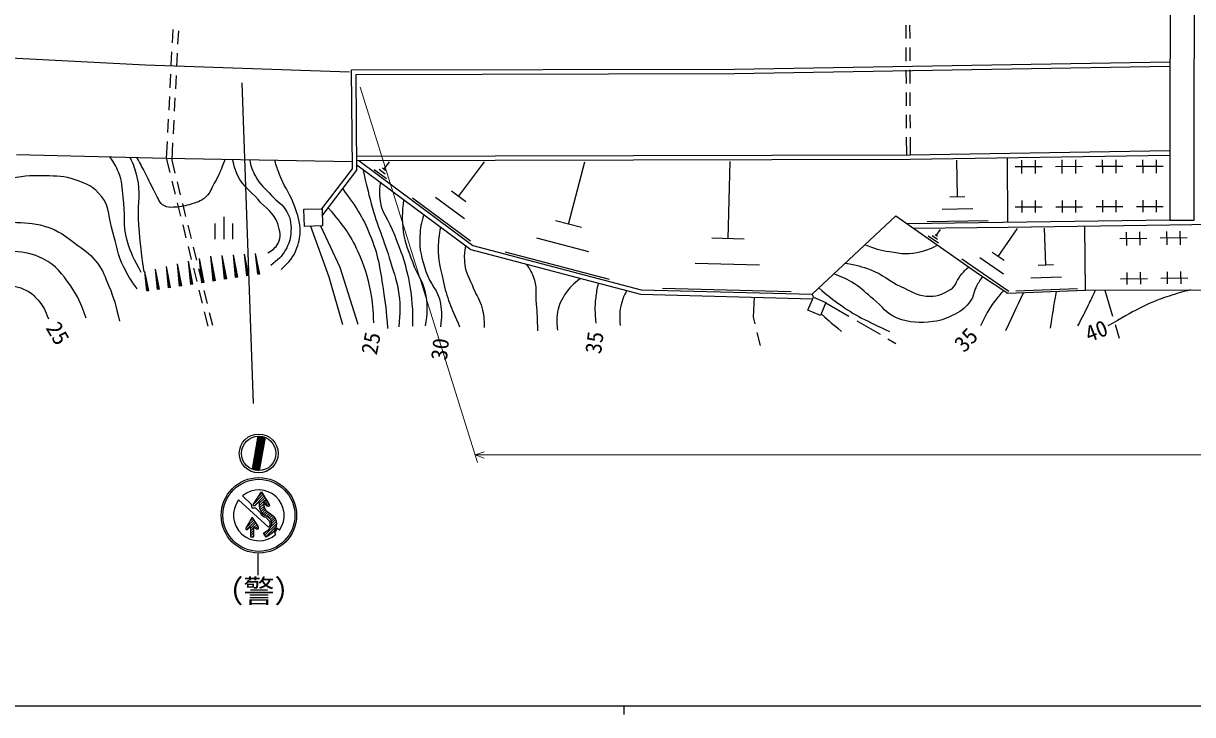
# Model space of a CAD drawing. Units: millimetres, scale not verified. Extents: x 40000 to 680000, y 20000 to 380000.
# Drawn here: x 200248 to 332182, y 204000 to 281954 of the extents above; entities that cross this region are included whole.
import ezdxf
from ezdxf.enums import TextEntityAlignment as Align

# ---------------------------------------------------------------- set-up
doc = ezdxf.new("R2010")
doc.units = ezdxf.units.MM
doc.header["$LTSCALE"] = 1000
for name, color, linetype, lineweight in [('M-BGD', 7, 'Continuous', 25), ('M-STR-HTXT', 7, 'Continuous', 13), ('M-STR-STR1', 1, 'Continuous', 25), ('M-STR-STRC', 7, 'Continuous', 25), ('M-TTL-BAND', 7, 'Continuous', 25)]:
    doc.layers.add(name, color=color, linetype=linetype, lineweight=lineweight)
doc.styles.add('ＭＳ ゴシック', font='')
doc.styles.get('ＭＳ ゴシック').set_extended_font_data('MS Gothic')

msp = doc.modelspace()

# ---------------------------------------------------------------- hatches: boundary and pattern name
at = {"layer": 'M-STR-STRC'}
h = msp.add_hatch(dxfattribs=at)
h.set_pattern_fill('USER', color=256, style=0, pattern_type=2)
h.set_pattern_definition([(45, (227515, 235261), (-141.421, 141.421), []), (45, (227515, 235404), (-141.421, 141.421), [])])
h.paths.add_polyline_path([(227515, 235261, 0.10667), (226707, 235394), (226049, 231664, 0.10667), (226855, 231513)])
h = msp.add_hatch(dxfattribs=at)
h.set_pattern_fill('USER', color=256, style=0, pattern_type=2)
h.set_pattern_definition([(45, (226205, 227738), (-141.421, 141.421), [])])
h.paths.add_polyline_path([(226205, 227738), (227134, 229137), (227994, 227689), (228014, 227558), (227916, 227479), (227744, 227523), (227342, 228027), (227430, 227318), (227594, 227016), (227976, 226749), (228446, 226403), (228614, 226212), (228757, 225846), (228808, 225561), (228780, 225214), (228746, 225013), (228489, 224619), (228072, 224259), (227643, 224023), (227352, 224459), (227958, 224869), (228194, 225198), (228264, 225497), (228190, 225839), (228088, 226068), (227725, 226362), (227518, 226404), (227301, 226582), (227100, 226835), (226911, 227194), (226856, 228022), (226370, 227562), (226236, 227557), (226191, 227602)])
h = msp.add_hatch(dxfattribs=at)
h.set_pattern_fill('USER', color=256, style=0, pattern_type=2)
h.set_pattern_definition([(45, (225335, 225026), (-141.421, 141.421), [])])
h.paths.add_polyline_path([(225335, 225026), (226054, 226274), (226754, 225240), (226784, 225107), (226784, 224983), (226715, 224932), (226569, 224957), (226253, 225158), (226253, 224050), (225881, 224050), (225881, 225164), (225532, 224876), (225399, 224867), (225344, 224932)])

# ---------------------------------------------------------------- linework, layer by layer
at = {"layer": 'M-BGD'}
for p, q in [((217105, 281275), (217028, 279759)), ((217734, 281134), (217656, 279618)), ((299817, 281758), (299823, 280240)), ((300249, 281764), (300255, 280246)), ((188873, 278582), (214032, 277271)), ((216976, 278748), (216899, 277232)), ((217605, 278608), (217528, 277092)), ((299827, 279228), (299834, 277710)), ((300260, 279234), (300266, 277716)), ((214032, 277271), (237028, 276485)), ((280483, 276805), (329624, 277623)), ((216848, 276221), (216770, 274706)), ((217476, 276081), (217399, 274565)), ((237280, 276703), (280483, 276805)), ((237382, 265557), (237280, 276703)), ((299838, 276698), (299845, 275180)), ((300271, 276704), (300277, 275186)), ((216719, 273695), (216642, 272179)), ((217348, 273555), (217271, 272039)), ((299849, 274168), (299856, 272650)), ((300281, 274174), (300288, 272656)), ((216590, 271168), (216513, 269652)), ((217219, 271028), (217142, 269512)), ((299860, 271639), (299866, 270121)), ((300292, 271645), (300299, 270127)), ((216462, 268642), (216366, 266762)), ((217091, 268501), (216989, 266513)), ((299871, 269109), (299879, 267133)), ((300303, 269115), (300311, 267135)), ((199484, 267159), (216366, 266762)), ((216366, 266762), (216767, 265140)), ((216366, 266762), (237331, 266375)), ((216989, 266513), (217343, 265081)), ((237875, 266984), (300311, 267135)), ((300311, 267135), (329613, 267609)), ((305636, 262378), (305579, 266512)), ((311347, 259498), (311276, 266806)), ((312925, 265018), (312921, 266536)), ((314443, 265023), (314439, 266541)), ((317479, 265031), (317474, 266549)), ((318997, 265036), (318992, 266554)), ((322033, 265045), (322028, 266563)), ((323550, 265049), (323546, 266567)), ((326586, 265058), (326582, 266576)), ((328104, 265062), (328100, 266580)), ((233908, 261056), (237382, 265557)), ((238115, 266478), (250964, 256915)), ((241210, 264427), (239827, 265456)), ((241070, 264961), (240378, 265475)), ((241103, 265366), (240757, 265623)), ((240930, 265495), (241548, 266324)), ((249358, 262427), (252279, 266351)), ((261746, 259304), (263600, 266345)), ((279762, 257669), (279991, 266378)), ((315200, 265784), (312164, 265775)), ((319754, 265797), (316718, 265788)), ((324307, 265810), (321271, 265801)), ((328861, 265823), (325825, 265815)), ((217010, 264158), (217374, 262684)), ((217586, 264099), (217950, 262625)), ((250176, 261819), (248541, 263035)), ((217617, 261702), (217981, 260228)), ((218193, 261643), (218558, 260169)), ((250681, 257378), (244142, 262245)), ((250020, 259902), (246750, 262336)), ((306497, 262390), (304774, 262366)), ((315213, 261230), (312177, 261221)), ((312938, 260621), (312934, 261982)), ((314456, 260626), (314452, 261987)), ((319767, 261243), (316731, 261235)), ((317492, 260634), (317488, 261996)), ((319009, 260639), (319006, 262000)), ((324320, 261256), (321285, 261248)), ((322045, 260648), (322041, 262009)), ((323563, 260652), (323559, 262013)), ((328874, 261270), (325838, 261261)), ((326599, 260661), (326595, 262022)), ((328117, 260665), (328113, 262026)), ((222888, 257618), (222888, 260148)), ((289257, 251408), (298688, 260269)), ((298688, 260269), (308119, 253624)), ((307377, 261024), (303932, 260976)), ((218224, 259246), (218588, 257772)), ((218800, 259187), (219165, 257713)), ((221876, 257618), (221876, 259389)), ((223900, 257618), (223900, 259389)), ((232643, 259079), (234720, 253367)), ((233776, 259107), (235954, 254453)), ((263213, 258918), (260279, 259690)), ((329604, 259750), (300006, 259341)), ((309119, 259669), (302229, 259574)), ((303262, 258022), (303742, 258721)), ((310241, 255662), (312426, 258841)), ((315606, 254676), (315455, 258846)), ((320082, 251851), (320013, 259112)), ((264061, 256185), (258194, 257730)), ((281577, 257622), (277948, 257717)), ((303524, 257156), (302359, 257957)), ((303393, 257589), (302811, 257990)), ((303408, 257922), (303116, 258123)), ((327010, 257699), (323974, 257655)), ((324744, 256907), (324722, 258425)), ((326262, 256929), (326240, 258447)), ((331563, 257765), (328527, 257721)), ((329297, 256973), (329275, 258491)), ((330815, 256995), (330793, 258513)), ((218831, 256790), (219195, 255316)), ((219407, 256731), (219772, 255258)), ((226805, 253672), (226456, 256004)), ((226922, 253689), (226456, 256004)), ((226689, 253654), (226456, 256004)), ((250964, 256915), (269952, 251915)), ((266377, 253065), (254643, 256155)), ((310903, 255206), (309578, 256117)), ((217993, 252351), (217621, 254836)), ((218117, 252370), (217621, 254836)), ((217869, 252332), (217621, 254836)), ((219253, 252540), (218865, 255134)), ((219383, 252559), (218865, 255134)), ((219124, 252520), (218865, 255134)), ((220524, 252730), (220119, 255434)), ((220660, 252751), (220119, 255434)), ((220389, 252710), (220119, 255434)), ((221803, 252922), (221387, 255699)), ((221942, 252943), (221387, 255699)), ((221664, 252901), (221387, 255699)), ((223070, 253112), (222671, 255776)), ((223203, 253132), (222671, 255776)), ((222937, 253092), (222671, 255776)), ((224326, 253300), (223944, 255853)), ((224454, 253319), (223944, 255853)), ((224199, 253281), (223944, 255853)), ((225571, 253487), (225205, 255929)), ((225693, 253505), (225205, 255929)), ((225449, 253468), (225205, 255929)), ((283315, 254671), (276058, 254862)), ((311434, 251721), (306134, 255363)), ((310837, 253691), (308188, 255512)), ((316475, 254707), (314738, 254644)), ((214278, 251794), (213953, 253959)), ((214386, 251810), (213953, 253959)), ((214169, 251778), (213953, 253959)), ((215505, 251978), (215165, 254249)), ((215619, 251995), (215165, 254249)), ((215392, 251961), (215165, 254249)), ((216744, 252164), (216388, 254541)), ((216863, 252182), (216388, 254541)), ((216625, 252146), (216388, 254541)), ((219438, 254334), (219802, 252860)), ((220015, 254275), (220379, 252802)), ((224454, 253319), (224199, 253281)), ((225693, 253505), (225449, 253468)), ((226922, 253689), (226689, 253654)), ((234720, 253367), (236250, 247988)), ((235954, 254453), (237977, 248037)), ((308119, 253624), (311347, 251535)), ((317395, 253348), (313919, 253223)), ((324808, 252510), (324788, 253872)), ((326326, 252533), (326306, 253894)), ((329361, 252577), (329341, 253938)), ((330879, 252599), (330859, 253960)), ((215619, 251995), (215392, 251961)), ((216863, 252182), (216625, 252146)), ((218117, 252370), (217869, 252332)), ((219383, 252559), (219124, 252520)), ((220660, 252751), (220389, 252710)), ((221942, 252943), (221664, 252901)), ((223203, 253132), (222937, 253092)), ((286867, 251673), (272353, 252054)), ((319183, 252021), (312232, 251769)), ((327076, 253146), (324040, 253102)), ((331629, 253212), (328594, 253168)), ((214386, 251810), (214169, 251778)), ((220045, 251878), (220410, 250404)), ((220622, 251819), (220986, 250346)), ((269952, 251915), (289257, 251408)), ((282702, 251074), (282591, 248827)), ((289386, 251073), (289257, 251408)), ((311347, 251535), (320082, 251851)), ((320082, 251851), (336032, 251915)), ((322268, 251860), (323145, 248954)), ((220652, 249422), (221053, 247800)), ((221229, 249363), (221583, 247931)), ((290782, 250449), (293408, 248925)), ((282591, 248827), (282779, 248064)), ((294283, 248417), (296909, 246893)), ((283021, 247081), (283380, 245619)), ((323437, 247985), (323898, 246458)), ((297784, 246385), (298679, 245866))]:
    msp.add_line(p, q, dxfattribs=at)
for points in [[(233976, 260249), (237889, 265388), (237790, 276198), (280488, 276299), (329624, 277117)], [(237879, 266478), (300316, 266629), (329612, 267103)], [(237884, 266020), (250741, 256451), (269880, 251410), (289313, 250901)], [(300710, 258845), (311354, 258992), (329611, 259245), (351820, 259576)]]:
    msp.add_lwpolyline(points, dxfattribs=at)
for points in [[(231911, 261006), (233956, 261057), (234005, 259113), (231960, 259062)], [(289386, 251073), (290793, 250473), (290176, 249028), (288770, 249628)]]:
    msp.add_lwpolyline(points, close=True, dxfattribs=at)
for points, knots in [([(213557, 253864), (212694, 255379), (212397, 255988), (211969, 257463), (211436, 259304), (211790, 260451), (211525, 262349), (211370, 263458), (211411, 264129), (210982, 265162), (210682, 265885), (210513, 266183), (210003, 266911)], [0, 0, 0, 0, 1, 1, 1, 2, 2, 2, 3, 3, 3, 4, 4, 4, 4]), ([(212275, 266858), (212716, 265898), (212825, 265516), (213055, 264619), (213504, 262863), (213095, 261790), (213203, 259980), (213344, 257608), (213463, 256807), (213824, 253928)], [0, 0, 0, 0, 1, 1, 1, 2, 2, 2, 3, 3, 3, 3]), ([(223030, 266639), (222497, 265344), (222359, 264944), (221790, 263928), (221447, 263317), (221349, 262893), (220852, 262399), (220278, 261827), (219755, 261739), (218977, 261510), (218284, 261307), (217873, 261232), (217151, 261214), (216761, 261205), (216501, 261167), (216164, 261362), (215553, 261716), (215484, 262233), (215128, 262843), (214649, 263661), (214481, 264173), (214042, 265014), (213667, 265732), (213542, 265963), (213058, 266840)], [0, 0, 0, 0, 1, 1, 1, 2, 2, 2, 3, 3, 3, 4, 4, 4, 5, 5, 5, 6, 6, 6, 7, 7, 7, 8, 8, 8, 8]), ([(227836, 256087), (228374, 256385), (228698, 256625), (228995, 257167), (229403, 257911), (229213, 258534), (228946, 259339), (228510, 260653), (227608, 261035), (226725, 262102), (225854, 263156), (225019, 263522), (224455, 264767), (224141, 265460), (224022, 265792), (223871, 266623)], [0, 0, 0, 0, 1, 1, 1, 2, 2, 2, 3, 3, 3, 4, 4, 4, 5, 5, 5, 5]), ([(225745, 266589), (225954, 265737), (226071, 265409), (226429, 264718), (226939, 263734), (227515, 263371), (228255, 262547), (228911, 261816), (229507, 261580), (229982, 260721), (230465, 259847), (230478, 259201), (230426, 258204), (230389, 257473), (230181, 257071), (229834, 256427), (229382, 255586), (228975, 255310), (228156, 254650)], [0, 0, 0, 0, 1, 1, 1, 2, 2, 2, 3, 3, 3, 4, 4, 4, 5, 5, 5, 6, 6, 6, 6]), ([(229341, 254206), (230240, 255112), (230727, 255519), (231117, 256624), (231410, 257452), (231512, 257969), (231463, 258845), (231400, 259980), (231128, 260597), (230723, 261658), (230218, 262979), (229634, 263590), (229143, 264916), (228912, 265541), (228826, 265767), (228606, 266536)], [0, 0, 0, 0, 1, 1, 1, 2, 2, 2, 3, 3, 3, 4, 4, 4, 5, 5, 5, 5]), ([(238561, 265515), (238962, 263648), (239099, 263125), (239507, 261609), (240209, 259001), (240906, 257633), (241679, 255045), (242100, 253634), (242437, 252855), (242616, 251393), (242790, 249977), (242748, 249388), (242616, 247741)], [0, 0, 0, 0, 1, 1, 1, 2, 2, 2, 3, 3, 3, 4, 4, 4, 4]), ([(213104, 252035), (212326, 253065), (212080, 253456), (211574, 254453), (210843, 255894), (210826, 256860), (210341, 258401), (209843, 259983), (210071, 261135), (209057, 262448), (208221, 263532), (207385, 263862), (206096, 264323), (204833, 264775), (204032, 264723), (202691, 264767), (200971, 264824), (200001, 264675), (198299, 264422), (196115, 264097), (194963, 263510), (192771, 263238), (191335, 263059), (190509, 262883), (189070, 263040), (188386, 263115), (187846, 262917), (187343, 263386), (187084, 263627), (186961, 263798), (186828, 264131)], [0, 0, 0, 0, 1, 1, 1, 2, 2, 2, 3, 3, 3, 4, 4, 4, 5, 5, 5, 6, 6, 6, 7, 7, 7, 8, 8, 8, 9, 9, 9, 10, 10, 10, 10]), ([(240541, 264042), (240414, 263408), (240435, 263132), (240445, 262547), (240477, 260692), (241489, 259848), (242123, 258105), (242673, 256593), (243083, 255772), (243455, 254206), (243808, 252723), (243991, 251877), (244097, 250357), (244167, 249357), (244179, 248987), (244146, 247791)], [0, 0, 0, 0, 1, 1, 1, 2, 2, 2, 3, 3, 3, 4, 4, 4, 5, 5, 5, 5]), ([(207330, 248728), (206723, 250414), (206469, 251085), (205553, 252380), (204586, 253750), (203977, 254610), (202494, 255391), (201298, 256020), (200484, 256112), (199138, 256230), (197389, 256382), (196403, 256026), (194647, 256032), (193025, 256038), (192102, 256016), (190501, 256279), (188894, 256544), (187918, 256656), (186504, 257463), (185356, 258119), (184939, 258822), (184086, 259832), (183088, 261014), (182803, 261569), (181922, 263147)], [0, 0, 0, 0, 1, 1, 1, 2, 2, 2, 3, 3, 3, 4, 4, 4, 5, 5, 5, 6, 6, 6, 7, 7, 7, 8, 8, 8, 8]), ([(183488, 263461), (183735, 262520), (183936, 262032), (184530, 261313), (185370, 260296), (186274, 260151), (187540, 259783), (189634, 259175), (190937, 259585), (193117, 259536), (195410, 259485), (196699, 259665), (198990, 259536), (200424, 259455), (201259, 259482), (202642, 259092), (204271, 258633), (205022, 257915), (206392, 256921), (207342, 256231), (207905, 255833), (208613, 254897), (209289, 254003), (209459, 253363), (209896, 252331), (210525, 250849), (210634, 250237), (211081, 248383)], [0, 0, 0, 0, 1, 1, 1, 2, 2, 2, 3, 3, 3, 4, 4, 4, 5, 5, 5, 6, 6, 6, 7, 7, 7, 8, 8, 8, 9, 9, 9, 9]), ([(236289, 263286), (237870, 261110), (238461, 260279), (239359, 258105), (240291, 255850), (240455, 254445), (240840, 252035), (241118, 250292), (241189, 249655), (241333, 247544)], [0, 0, 0, 0, 1, 1, 1, 2, 2, 2, 3, 3, 3, 3]), ([(178563, 262473), (179132, 261414), (179416, 261048), (180088, 260227), (181449, 258566), (182723, 258154), (184480, 256921), (186297, 255646), (187251, 254786), (189268, 253861), (190981, 253075), (192048, 252845), (193907, 252528), (195484, 252259), (196420, 252714), (198003, 252479), (199043, 252325), (199682, 252318), (200618, 251837), (201202, 251538), (201459, 251237), (201901, 250752), (202541, 250050), (202674, 249614), (203086, 248630)], [0, 0, 0, 0, 1, 1, 1, 2, 2, 2, 3, 3, 3, 4, 4, 4, 5, 5, 5, 6, 6, 6, 7, 7, 7, 8, 8, 8, 8]), ([(243146, 262103), (242977, 260505), (242913, 259893), (243110, 258500), (243307, 257105), (243677, 256373), (244146, 255045), (244679, 253537), (245444, 252828), (245676, 251245), (245869, 249929), (245809, 249297), (245577, 247840)], [0, 0, 0, 0, 1, 1, 1, 2, 2, 2, 3, 3, 3, 4, 4, 4, 4]), ([(234656, 261141), (236337, 259088), (237024, 258340), (237977, 256230), (238743, 254535), (239080, 253520), (239408, 251689), (239651, 250336), (239702, 249797), (239754, 248185)], [0, 0, 0, 0, 1, 1, 1, 2, 2, 2, 3, 3, 3, 3]), ([(245426, 260406), (245115, 259356), (245047, 258927), (244985, 257957), (244883, 256376), (245208, 255473), (245676, 253960), (246132, 252484), (247077, 251884), (247305, 250357), (247455, 249346), (247454, 248860), (247305, 247741)], [0, 0, 0, 0, 1, 1, 1, 2, 2, 2, 3, 3, 3, 4, 4, 4, 4]), ([(247326, 258992), (247119, 257960), (247084, 257585), (247058, 256674), (247015, 255213), (247288, 254400), (247601, 252972), (248065, 250852), (248465, 250084), (249476, 247741)], [0, 0, 0, 0, 1, 1, 1, 2, 2, 2, 3, 3, 3, 3]), ([(250146, 256893), (249994, 256124), (249984, 255798), (250019, 255095), (250081, 253834), (250590, 253208), (251055, 252035), (251390, 251193), (251760, 250788), (251993, 249913), (252222, 249051), (252229, 248659), (252240, 247643)], [0, 0, 0, 0, 1, 1, 1, 2, 2, 2, 3, 3, 3, 4, 4, 4, 4]), ([(303399, 256950), (302638, 256518), (302298, 256392), (301542, 256180), (300205, 255806), (299358, 255958), (297988, 256180), (296865, 256363), (296408, 256511), (295185, 256978)], [0, 0, 0, 0, 1, 1, 1, 2, 2, 2, 3, 3, 3, 3]), ([(256992, 254804), (257401, 254248), (257526, 253989), (257767, 253417), (258241, 252290), (258016, 251526), (258113, 250308), (258205, 249134), (258218, 248738), (258261, 247297)], [0, 0, 0, 0, 1, 1, 1, 2, 2, 2, 3, 3, 3, 3]), ([(292996, 254921), (294320, 254676), (294779, 254561), (295866, 254157), (297290, 253628), (297891, 252913), (299272, 252282), (300359, 251784), (300944, 251310), (302134, 251196), (303228, 251091), (303904, 251374), (304848, 251936), (305584, 252374), (305547, 253087), (306131, 253713), (306422, 254024), (306532, 254142), (306912, 254474)], [0, 0, 0, 0, 1, 1, 1, 2, 2, 2, 3, 3, 3, 4, 4, 4, 5, 5, 5, 6, 6, 6, 6]), ([(308466, 253399), (308086, 252830), (307969, 252648), (307711, 252134), (307432, 251577), (307490, 251153), (307118, 250653), (306589, 249939), (306182, 249578), (305391, 249172), (304485, 248708), (303934, 248455), (302924, 248333), (301328, 248142), (300328, 248151), (298827, 248728), (297585, 249206), (297199, 250016), (296162, 250850), (295330, 251521), (294945, 252010), (294040, 252578), (293181, 253117), (292799, 253273), (291701, 253704)], [0, 0, 0, 0, 1, 1, 1, 2, 2, 2, 3, 3, 3, 4, 4, 4, 5, 5, 5, 6, 6, 6, 7, 7, 7, 8, 8, 8, 8]), ([(263130, 253188), (262251, 252501), (261851, 252203), (261320, 251344), (260824, 250539), (260588, 250013), (260481, 249074), (260405, 248403), (260419, 248092), (260531, 247346)], [0, 0, 0, 0, 1, 1, 1, 2, 2, 2, 3, 3, 3, 3]), ([(265117, 252665), (264939, 251903), (264903, 251655), (264824, 250998), (264692, 249888), (264751, 249457), (264824, 248136)], [0, 0, 0, 0, 1, 1, 1, 2, 2, 2, 2]), ([(290017, 252122), (290966, 251275), (291300, 251042), (292165, 250406), (294258, 248869), (295216, 248535), (297988, 247198)], [0, 0, 0, 0, 1, 1, 1, 2, 2, 2, 2]), ([(268326, 251820), (268001, 251226), (267905, 250980), (267736, 250406), (267458, 249462), (267535, 249002), (267588, 247889)], [0, 0, 0, 0, 1, 1, 1, 2, 2, 2, 2]), ([(310878, 251838), (310364, 251298), (310216, 251106), (309833, 250604), (309079, 249615), (308906, 249155), (308253, 247840)], [0, 0, 0, 0, 1, 1, 1, 2, 2, 2, 2]), ([(321182, 251856), (320812, 251034), (320711, 250818), (320394, 250159), (319952, 249243), (319793, 248951), (319209, 247840)], [0, 0, 0, 0, 1, 1, 1, 2, 2, 2, 2]), ([(331941, 251898), (330806, 251634), (330458, 251502), (329524, 251196), (326672, 250263), (325725, 249564), (322615, 247840)], [0, 0, 0, 0, 1, 1, 1, 2, 2, 2, 2])]:
    msp.add_open_spline(points, degree=3, knots=knots, dxfattribs=at)
for points in [[(313082, 251598), (312074, 249447), (312074, 249447), (311066, 247297)], [(316775, 251731), (316438, 249662), (316438, 249662), (316100, 247593)], [(290251, 249203), (291405, 248201), (291405, 248201), (292560, 247198)]]:
    msp.add_open_spline(points, degree=3, dxfattribs=at)
at = {"layer": 'M-STR-HTXT'}
for p, q in [((238267, 274778), (251496, 232444)), ((251235, 233279), (252247, 233634)), ((251235, 233279), (456343, 233279)), ((251235, 233279), (252247, 232925))]:
    msp.add_line(p, q, dxfattribs=at)
at = {"layer": 'M-STR-STR1'}
msp.add_lwpolyline([(329645, 296141), (329604, 259750), (332353, 259747), (332394, 296138)], close=True, dxfattribs=at)
at = {"layer": 'M-STR-STRC'}
for p, q in [((224916, 275268), (226158, 239070)), ((226707, 235394), (226049, 231664)), ((227515, 235261), (226855, 231513)), ((224989, 228677), (225941, 227738)), ((226205, 227738), (227134, 229137)), ((227134, 229137), (227994, 227689)), ((227889, 225136), (224536, 228205)), ((225941, 227738), (226025, 227320)), ((226025, 227320), (226456, 227307)), ((226191, 227602), (226205, 227738)), ((226236, 227557), (226191, 227602)), ((226370, 227562), (226236, 227557)), ((226856, 228022), (226370, 227562)), ((226456, 227307), (226957, 226792)), ((226911, 227194), (226856, 228022)), ((227100, 226835), (226911, 227194)), ((227744, 227523), (227342, 228027)), ((227342, 228027), (227430, 227318)), ((227430, 227318), (227594, 227016)), ((227594, 227016), (227976, 226749)), ((227916, 227479), (227744, 227523)), ((228014, 227558), (227916, 227479)), ((227994, 227689), (228014, 227558)), ((226054, 226274), (225335, 225026)), ((226754, 225240), (226054, 226274)), ((226957, 226792), (227082, 226569)), ((227082, 226569), (227402, 226291)), ((227301, 226582), (227100, 226835)), ((227518, 226404), (227301, 226582)), ((227402, 226291), (227597, 226249)), ((227725, 226362), (227518, 226404)), ((227597, 226249), (227986, 225860)), ((228088, 226068), (227725, 226362)), ((227976, 226749), (228446, 226403)), ((227986, 225860), (228098, 225470)), ((228190, 225839), (228088, 226068)), ((228264, 225497), (228190, 225839)), ((228446, 226403), (228614, 226212)), ((228614, 226212), (228757, 225846)), ((228757, 225846), (228808, 225561)), ((225335, 225026), (225344, 224932)), ((225344, 224932), (225399, 224867)), ((225399, 224867), (225532, 224876)), ((225532, 224876), (225881, 225164)), ((225881, 225164), (225881, 224050)), ((226253, 224050), (226253, 225158)), ((226253, 225158), (226569, 224957)), ((226569, 224957), (226715, 224932)), ((226715, 224932), (226784, 224983)), ((226784, 225107), (226754, 225240)), ((226784, 224983), (226784, 225107)), ((227352, 224459), (227958, 224869)), ((227643, 224023), (227352, 224459)), ((228014, 225262), (227889, 225136)), ((227958, 224869), (228194, 225198)), ((228098, 225470), (228014, 225262)), ((228489, 224619), (228072, 224259)), ((228194, 225198), (228264, 225497)), ((228746, 225013), (228489, 224619)), ((228779, 224816), (228584, 224510)), ((228584, 224510), (228737, 224345)), ((228780, 225214), (228746, 225013)), ((228918, 225025), (228779, 224816)), ((228808, 225561), (228780, 225214)), ((229154, 224813), (228918, 225025)), ((225881, 224050), (226253, 224050)), ((228072, 224259), (227643, 224023)), ((226691, 222114), (226691, 219730))]:
    msp.add_line(p, q, dxfattribs=at)
for centre, radius in [((226803, 233454), 2191), ((226803, 233454), 1942), ((226818, 226472), 4254), ((226818, 226472), 4062)]:
    msp.add_circle(centre, radius, dxfattribs=at)
for start, end in [(324.62301, 129.65696), (142.78358, 312.06934)]:
    msp.add_arc((226818, 226472), 2865, start, end, dxfattribs=at)
at = {"layer": 'M-TTL-BAND'}
for p, q in [((40000, 205000), (579000, 205000)), ((268000, 205000), (268000, 204000))]:
    msp.add_line(p, q, dxfattribs=at)

# ---------------------------------------------------------------- texts
at = {"layer": 'M-BGD', "style": 'ＭＳ ゴシック'}
for s, rotation, p in [('25', 300.466, (204137, 247007)), ('40', 21.583, (321319, 247283)), ('25', 78.887, (239456, 245875)), ('35', 82.648, (264671, 245954)), ('35', 47.386, (306599, 246269)), ('30', 83.454, (247250, 245210))]:
    msp.add_text(s, height=1833, rotation=rotation, dxfattribs=at).set_placement(p, align=Align.MIDDLE_CENTER)
at = {"layer": 'M-STR-STRC', "style": 'ＭＳ ゴシック'}
msp.add_text('（警）', height=2566, dxfattribs=at).set_placement((226827, 215877), align=Align.BOTTOM_CENTER)

doc.saveas('drawing.dxf')
